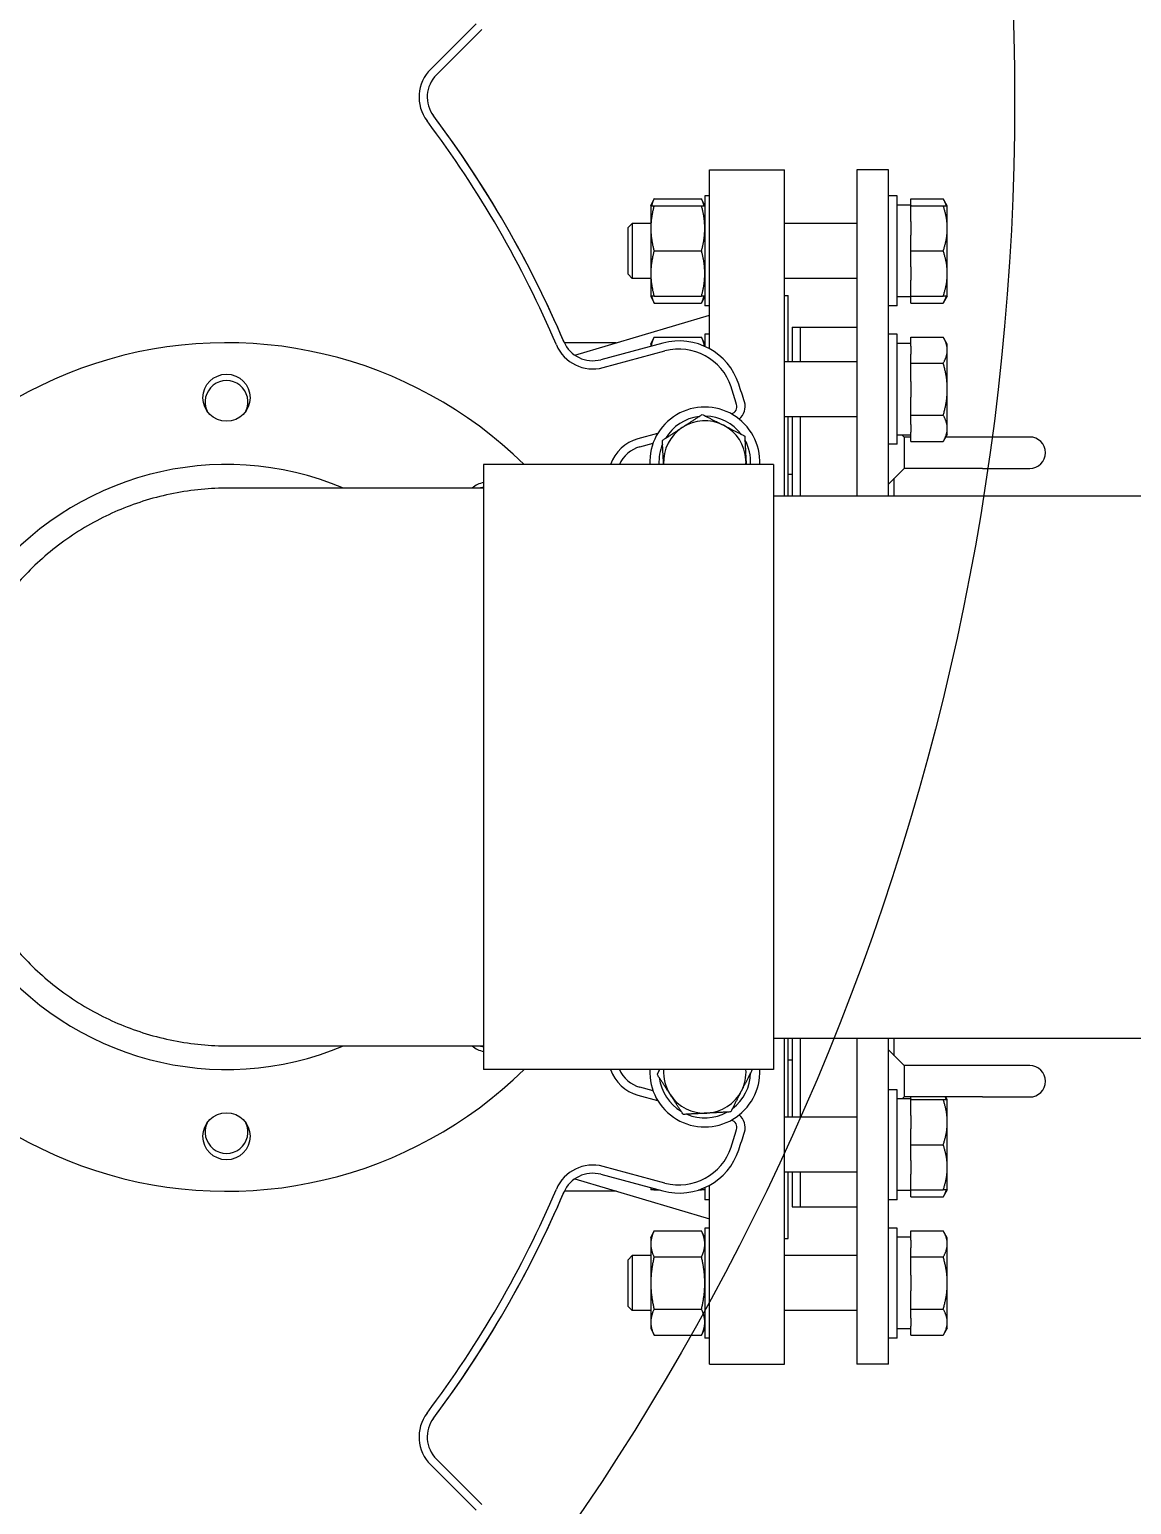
# Model space of a CAD drawing. Header units: inches. Extents: x 15 to 402, y 6 to 261.
# Drawn here: x 86.9 to 104.44, y 189.34 to 212.8 of the extents above; entities that cross this region are included whole.
import ezdxf

# ---------------------------------------------------------------- set-up
doc = ezdxf.new("R2010")
doc.units = ezdxf.units.IN
doc.header["$LTSCALE"] = 12
doc.header["$MEASUREMENT"] = 0
doc.layers.add('Dimension (ANSI)', color=7, linetype='Continuous', lineweight=25)
doc.layers.add('Visible', color=7, linetype='Continuous', lineweight=18)
doc.styles.add('MEMCOR Medium', font='arial.ttf')
doc.dimstyles.new('Default (ANSI)', dxfattribs={"dimscale": 12, "dimtxt": 0.15, "dimasz": 0.098425, "dimexe": 0.125, "dimexo": 0.0625, "dimgap": 0.031496, "dimtad": 0, "dimtih": 1, "dimtoh": 1, "dimdec": 4, "dimrnd": 1e-08, "dimzin": 3, "dimdsep": 46, "dimlunit": 5, "dimtxsty": 'MEMCOR Medium', "dimcen": 0.09, "dimdle": 0.393701, "dimclrd": 256, "dimclre": 256, "dimclrt": 256, "dimadec": 0, "dimazin": 1, "dimtfac": 0.8, "dimtofl": 0, "dimtmove": 0, "dimatfit": 3, "dimfxl": 1, "dimfrac": 1, "dimtolj": 1, "dimtzin": 4, "dimlwd": -1, "dimlwe": -1, "dimarcsym": 0})

# ---------------------------------------------------------------- blocks, each defined once
blk = doc.blocks.new('*D25')
at = {"layer": 'Defpoints', "color": 0, "transparency": 16777216}
for p in [(86.641, 243.622), (62.578, 211.67)]:
    blk.add_point(p, dxfattribs=at)
at = {"layer": 'Dimension (ANSI)', "transparency": 16777216}
for p, q in [((91.211, 249.692), (87.351, 244.566)), ((92.799, 249.692), (91.211, 249.692))]:
    blk.add_line(p, q, dxfattribs=at)
blk.add_solid([(87.194, 244.684), (87.508, 244.447), (86.641, 243.622)], dxfattribs=at)
at = {"layer": 'Dimension (ANSI)', "transparency": 16777216, "insert": (93.177, 249.692), "char_height": 1.8, "attachment_point": 4, "style": 'MEMCOR Medium'}
blk.add_mtext('\\A1; \\fArial|b0|i0;\\H1.8000;R40 in\\P[R1016.0 mm]{\\P\\fArial|b0|i0;\\H1.8000;RADIAL CLEARANCE REQUIRED}', dxfattribs=at)

msp = doc.modelspace()

# ---------------------------------------------------------------- linework, layer by layer
at = {"layer": 'Visible'}
for p, q in [((94.008438, 212.89604), (93.287142, 212.174744)), ((93.379066, 212.08282), (94.100362, 212.804116)), ((97.723822, 207.724121), (97.723822, 210.571003)), ((97.723822, 210.571003), (98.913822, 210.571003)), ((98.913822, 205.383503), (98.913822, 210.571003)), ((100.068822, 210.571003), (100.068822, 205.383503)), ((100.568822, 210.571003), (100.068822, 210.571003)), ((100.568822, 205.383503), (100.568822, 210.571003)), ((96.789197, 210.000372), (96.841064, 210.111602)), ((96.841064, 210.111602), (97.596329, 210.111602)), ((97.648197, 210.000372), (97.596329, 210.111602)), ((97.648197, 210.156372), (97.648197, 208.406372)), ((97.723822, 210.156372), (97.648197, 210.156372)), ((100.709447, 210.156372), (100.568822, 210.156372)), ((100.709447, 208.406372), (100.709447, 210.156372)), ((100.928447, 210.010872), (100.928447, 210.111313)), ((100.928447, 210.111313), (101.442375, 210.111313)), ((101.506572, 210.000122), (101.442375, 210.111313)), ((96.789197, 210.000372), (96.789197, 209.640872)), ((96.841064, 210.000372), (97.596329, 210.000372)), ((100.928447, 210.010872), (100.709447, 210.010872)), ((100.928447, 210.010872), (100.928447, 210.000122)), ((100.928447, 209.748805), (100.928447, 210.000122)), ((100.928447, 210.000122), (101.442375, 210.000122)), ((101.506572, 209.640747), (101.506572, 210.000122)), ((96.428447, 209.652722), (96.4946, 209.718872)), ((96.428447, 208.910022), (96.428447, 209.652722)), ((96.4946, 209.718872), (96.4946, 208.843872)), ((96.789197, 209.718872), (96.4946, 209.718872)), ((96.789197, 209.640872), (96.789197, 208.921872)), ((100.068822, 209.718872), (98.913822, 209.718872)), ((100.928447, 209.748805), (100.928447, 209.532689)), ((101.506572, 208.921997), (101.506572, 209.640747)), ((100.928447, 209.281372), (100.928447, 209.532689)), ((96.841064, 209.281372), (97.596329, 209.281372)), ((100.928447, 209.030055), (100.928447, 209.281372)), ((100.928447, 209.281372), (101.442375, 209.281372)), ((96.428447, 208.910022), (96.4946, 208.843872)), ((96.789197, 208.921872), (96.789197, 208.562372)), ((100.928447, 209.030055), (100.928447, 208.813939)), ((101.506572, 208.562622), (101.506572, 208.921997)), ((96.789197, 208.843872), (96.4946, 208.843872)), ((100.068822, 208.843872), (98.913822, 208.843872)), ((100.928447, 208.562622), (100.928447, 208.813939)), ((96.789197, 208.562372), (96.841064, 208.451142)), ((96.841064, 208.562372), (97.596329, 208.562372)), ((96.841064, 208.451142), (97.596329, 208.451142)), ((97.648197, 208.562372), (97.596329, 208.451142)), ((97.723822, 208.406372), (97.648197, 208.406372)), ((98.913822, 208.571003), (98.976322, 208.571003)), ((98.976322, 207.51891), (98.976322, 208.571003)), ((100.709447, 208.406372), (100.568822, 208.406372)), ((100.928447, 208.551872), (100.709447, 208.551872)), ((100.928447, 208.562622), (100.928447, 208.551872)), ((100.928447, 208.562622), (101.442375, 208.562622)), ((100.928447, 208.451431), (100.928447, 208.551872)), ((100.928447, 208.451431), (101.442375, 208.451431)), ((101.506572, 208.562622), (101.442375, 208.451431)), ((95.57831, 207.625151), (97.723822, 208.261003)), ((96.789197, 207.80041), (96.841064, 207.91164)), ((96.841064, 207.91164), (97.596329, 207.91164)), ((97.648197, 207.80041), (97.596329, 207.91164)), ((97.648197, 207.95641), (97.648197, 207.761892)), ((97.723822, 207.95641), (97.648197, 207.95641)), ((99.038822, 208.071003), (99.038822, 207.51891)), ((99.038822, 208.071003), (99.168822, 208.071003)), ((99.168822, 207.51891), (99.168822, 208.071003)), ((99.168822, 207.51891), (99.168822, 208.071003)), ((99.168822, 208.071003), (100.068822, 208.071003)), ((100.709447, 207.95641), (100.568822, 207.95641)), ((100.709447, 206.20641), (100.709447, 207.95641)), ((100.928447, 207.766253), (100.928447, 207.911351)), ((100.928447, 207.911351), (101.442375, 207.911351)), ((101.506572, 207.80016), (101.442375, 207.911351)), ((96.239159, 207.821003), (95.413714, 207.821003)), ((96.980766, 207.81511), (95.995458, 207.551097)), ((96.029104, 207.425527), (97.014412, 207.68954)), ((96.789197, 207.80041), (96.789197, 207.763779)), ((100.928447, 207.81091), (100.709447, 207.81091)), ((100.928447, 207.766253), (100.928447, 207.641479)), ((101.506572, 207.703866), (101.506572, 207.80016)), ((101.506572, 207.08141), (101.506572, 207.703866)), ((100.068822, 207.51891), (98.913822, 207.51891)), ((100.928447, 207.496381), (100.928447, 207.641479)), ((100.928447, 207.206185), (100.928447, 207.496381)), ((100.928447, 207.496381), (101.442375, 207.496381)), ((100.928447, 207.206185), (100.928447, 206.956636)), ((101.506572, 206.458955), (101.506572, 207.08141)), ((100.928447, 206.66644), (100.928447, 206.956636)), ((98.071718, 206.689101), (98.071445, 206.689028)), ((100.068822, 206.64391), (98.913822, 206.64391)), ((98.976322, 205.383503), (98.976322, 206.64391)), ((99.038822, 206.64391), (99.038822, 205.383503)), ((99.168822, 205.383503), (99.168822, 206.64391)), ((99.168822, 205.383503), (99.168822, 206.64391)), ((100.928447, 206.521342), (100.928447, 206.66644)), ((100.928447, 206.66644), (101.442375, 206.66644)), ((100.928447, 206.521342), (100.928447, 206.396567)), ((96.898372, 206.374704), (96.583734, 206.290397)), ((100.928447, 206.35191), (100.709447, 206.35191)), ((100.818822, 206.321003), (100.787914, 206.35191)), ((100.928447, 206.321003), (100.818822, 206.321003)), ((100.818822, 206.321003), (100.818822, 206.071003)), ((100.928447, 206.251469), (100.928447, 206.396567)), ((101.506572, 206.36266), (101.442375, 206.251469)), ((102.068822, 206.321003), (101.48252, 206.321003)), ((101.506572, 206.36266), (101.506572, 206.458955)), ((102.818822, 206.321003), (102.068822, 206.321003)), ((96.617381, 206.164827), (96.824952, 206.220446)), ((100.709447, 206.20641), (100.568822, 206.20641)), ((100.818822, 206.071003), (100.818822, 205.821003)), ((100.928447, 206.251469), (101.442375, 206.251469)), ((94.128822, 205.883503), (94.128822, 196.258503)), ((98.738822, 205.883503), (94.128822, 205.883503)), ((98.738822, 205.883503), (98.738822, 196.258503)), ((100.818822, 205.821003), (100.568822, 205.571003)), ((102.068822, 205.821003), (100.818822, 205.821003)), ((102.068822, 205.821003), (102.818822, 205.821003)), ((98.976322, 205.727253), (99.038822, 205.727253)), ((100.663822, 205.383503), (100.663822, 205.666003)), ((94.128822, 205.508503), (90.066136, 205.508503)), ((98.738822, 205.383503), (121.664072, 205.383503)), ((98.738822, 196.758503), (121.664072, 196.758503)), ((98.913822, 191.571003), (98.913822, 196.758503)), ((98.976322, 195.498095), (98.976322, 196.758503)), ((99.038822, 196.758503), (99.038822, 195.498095)), ((99.168822, 195.498095), (99.168822, 196.758503)), ((99.168822, 195.498095), (99.168822, 196.758503)), ((100.068822, 196.758503), (100.068822, 191.571003)), ((100.568822, 191.571003), (100.568822, 196.758503)), ((100.663822, 196.476003), (100.663822, 196.758503)), ((90.066136, 196.633503), (94.128822, 196.633503)), ((98.976322, 196.414753), (99.038822, 196.414753)), ((100.818822, 196.321003), (100.568822, 196.571003)), ((98.738822, 196.258503), (94.128822, 196.258503)), ((96.918978, 196.246039), (96.926093, 196.246417)), ((102.068822, 196.321003), (100.818822, 196.321003)), ((100.818822, 196.321003), (100.818822, 196.071003)), ((102.818822, 196.321003), (102.068822, 196.321003)), ((96.824952, 195.92156), (96.617381, 195.977178)), ((100.818822, 196.071003), (100.818822, 195.821003)), ((96.583734, 195.851608), (96.898372, 195.767301)), ((100.709447, 195.935595), (100.568822, 195.935595)), ((100.709447, 194.185595), (100.709447, 195.935595)), ((100.928447, 195.790095), (100.709447, 195.790095)), ((100.818822, 195.821003), (100.787914, 195.790095)), ((102.068822, 195.821003), (100.818822, 195.821003)), ((100.928447, 195.790095), (100.928447, 195.821003)), ((100.928447, 195.790095), (100.928447, 195.779345)), ((100.928447, 195.528028), (100.928447, 195.779345)), ((100.928447, 195.779345), (101.442375, 195.779345)), ((101.506572, 195.779345), (101.48252, 195.821003)), ((101.506572, 195.41997), (101.506572, 195.779345)), ((102.068822, 195.821003), (102.818822, 195.821003)), ((100.068822, 195.498095), (98.913822, 195.498095)), ((100.928447, 195.528028), (100.928447, 195.311912)), ((98.071445, 195.452977), (98.071718, 195.452904)), ((100.928447, 195.060595), (100.928447, 195.311912)), ((101.506572, 194.70122), (101.506572, 195.41997)), ((100.928447, 194.809278), (100.928447, 195.060595)), ((100.928447, 195.060595), (101.442375, 195.060595)), ((100.928447, 194.809278), (100.928447, 194.593162)), ((95.995458, 194.590908), (96.980766, 194.326895)), ((97.014412, 194.452466), (96.029104, 194.716478)), ((100.068822, 194.623095), (98.913822, 194.623095)), ((98.976322, 193.571003), (98.976322, 194.623095)), ((99.038822, 194.623095), (99.038822, 194.071003)), ((99.168822, 194.071003), (99.168822, 194.623095)), ((99.168822, 194.071003), (99.168822, 194.623095)), ((100.928447, 194.341845), (100.928447, 194.593162)), ((101.506572, 194.341845), (101.506572, 194.70122)), ((96.239159, 194.321003), (95.413714, 194.321003)), ((95.57831, 194.516854), (97.723822, 193.881003)), ((96.789197, 194.378226), (96.789197, 194.341595)), ((96.841064, 194.341595), (96.925906, 194.341595)), ((97.548079, 194.341595), (97.596329, 194.341595)), ((97.648197, 194.380113), (97.648197, 194.185595)), ((97.723822, 191.571003), (97.723822, 194.417884)), ((100.928447, 194.331095), (100.709447, 194.331095)), ((100.928447, 194.341845), (100.928447, 194.331095)), ((100.928447, 194.341845), (101.442375, 194.341845)), ((100.928447, 194.230654), (100.928447, 194.331095)), ((101.506572, 194.341845), (101.442375, 194.230654)), ((97.723822, 194.185595), (97.648197, 194.185595)), ((99.038822, 194.071003), (99.168822, 194.071003)), ((99.168822, 194.071003), (100.068822, 194.071003)), ((100.709447, 194.185595), (100.568822, 194.185595)), ((100.928447, 194.230654), (101.442375, 194.230654)), ((96.789197, 193.579633), (96.841064, 193.690863)), ((96.841064, 193.690863), (97.596329, 193.690863)), ((97.648197, 193.579633), (97.596329, 193.690863)), ((97.648197, 193.735633), (97.648197, 191.985633)), ((97.723822, 193.735633), (97.648197, 193.735633)), ((100.709447, 193.735633), (100.568822, 193.735633)), ((100.709447, 191.985633), (100.709447, 193.735633)), ((100.928447, 193.545476), (100.928447, 193.690574)), ((100.928447, 193.690574), (101.442375, 193.690574)), ((101.506572, 193.579383), (101.442375, 193.690574)), ((96.789197, 193.579633), (96.789197, 193.483305)), ((96.789197, 193.483305), (96.789197, 192.860633)), ((98.913822, 193.571003), (98.976322, 193.571003)), ((100.928447, 193.590133), (100.864698, 193.590133)), ((100.928447, 193.545476), (100.928447, 193.420702)), ((100.928447, 193.275604), (100.928447, 193.420702)), ((101.506572, 193.483089), (101.506572, 193.579383)), ((101.506572, 192.860633), (101.506572, 193.483089)), ((96.428447, 193.231983), (96.4946, 193.298133)), ((96.428447, 192.489283), (96.428447, 193.231983)), ((96.4946, 193.298133), (96.4946, 192.423133)), ((96.789197, 193.298133), (96.4946, 193.298133)), ((96.841064, 193.275748), (97.596329, 193.275748)), ((100.068822, 193.298133), (98.913822, 193.298133)), ((100.928447, 192.985408), (100.928447, 193.275604)), ((100.928447, 193.275604), (101.442375, 193.275604)), ((100.928447, 192.985408), (100.928447, 192.735859)), ((96.789197, 192.860633), (96.789197, 192.237961)), ((100.928447, 192.445663), (100.928447, 192.735859)), ((101.506572, 192.238177), (101.506572, 192.860633)), ((96.428447, 192.489283), (96.4946, 192.423133)), ((96.789197, 192.423133), (96.4946, 192.423133)), ((96.841064, 192.445518), (97.596329, 192.445518)), ((100.068822, 192.423133), (98.913822, 192.423133)), ((100.928447, 192.300565), (100.928447, 192.445663)), ((100.928447, 192.445663), (101.442375, 192.445663)), ((96.789197, 192.237961), (96.789197, 192.141633)), ((100.928447, 192.300565), (100.928447, 192.17579)), ((101.506572, 192.141883), (101.506572, 192.238177)), ((96.789197, 192.141633), (96.841064, 192.030403)), ((96.841064, 192.030403), (97.596329, 192.030403)), ((97.648197, 192.141633), (97.596329, 192.030403)), ((97.723822, 191.985633), (97.648197, 191.985633)), ((100.709447, 191.985633), (100.568822, 191.985633)), ((100.928447, 192.131133), (100.709447, 192.131133)), ((100.928447, 192.030692), (100.928447, 192.17579)), ((100.928447, 192.030692), (101.442375, 192.030692)), ((101.506572, 192.141883), (101.442375, 192.030692)), ((97.723822, 191.571003), (98.913822, 191.571003)), ((100.568822, 191.571003), (100.068822, 191.571003)), ((93.287142, 189.967261), (94.008438, 189.245966)), ((94.100362, 189.337889), (93.379066, 190.059185))]:
    msp.add_line(p, q, dxfattribs=at)
for centre, radius in [((62.577592, 211.669555), 40), ((90.038822, 206.946003), 0.375), ((90.038822, 195.196003), 0.375)]:
    msp.add_circle(centre, radius, dxfattribs=at)
for centre, radius, start, end in [((93.73262, 211.729267), 0.63, 135, 216.9032502), ((93.73262, 211.729267), 0.5, 135, 216.9032502), ((79.538822, 201.071003), 17.250212, 23.0490654, 36.9509346), ((79.538822, 201.071003), 17.12, 23.0967498, 36.9032502), ((79.538822, 201.071003), 17.25, 23.0967498, 36.9032502), ((90.038822, 201.071003), 6.75, 45.4765044, 170.4695033), ((95.866048, 208.03406), 0.63, 203.0967498, 285), ((95.866048, 208.03406), 0.5, 203.0967498, 285), ((97.239585, 206.849184), 1, 18.0785907, 105), ((97.239585, 206.849184), 0.87, 18.0785907, 105), ((90.038822, 206.878103), 0.3405, 334.2697608, 205.7302392), ((79.538822, 201.071003), 19.49, 17.2190284, 18.0785907), ((79.538822, 201.071003), 19.62, 17.2190284, 18.0785907), ((97.647964, 205.923333), 0.875, 357.3909801, 182.6090199), ((98.04066, 206.805012), 0.12, 285, 17.2190284), ((98.04066, 206.805012), 0.25, 307.7386875, 17.2190284), ((97.647964, 205.923333), 0.7295, 97.0992963, 148.9810136), ((97.647964, 205.923333), 0.656, 63.0401549, 123.0401549), ((97.647964, 205.923333), 0.7295, 37.0992963, 88.9810136), ((97.647964, 205.923333), 0.656, 3.0401549, 63.0401549), ((96.74679, 205.681864), 0.63, 105, 161.333359), ((97.647964, 205.923333), 0.656, 123.0401549, 183.0401549), ((97.647964, 205.923333), 0.7295, 356.8701316, 28.9810136), ((102.818822, 206.071003), 0.25, 270, 90), ((96.74679, 205.681864), 0.5, 105, 156.2167734), ((97.647964, 205.923333), 0.7295, 157.0992963, 183.1298684), ((90.038822, 201.071003), 4.8125, 67.2317757, 292.7682243), ((97.647964, 205.923333), 0.656, 183.0401549, 183.4809575), ((97.647964, 205.923333), 0.656, 356.5190425, 3.0401549), ((94.193074, 205.225255), 0.375, 99.8657137, 130.9460412), ((94.145122, 205.177203), 0.3405, 92.7438422, 103.3492147), ((90.038822, 201.071003), 6.75, 189.5304967, 314.5234956), ((94.193074, 196.91675), 0.375, 229.0539588, 260.1342863), ((94.145122, 196.964803), 0.3405, 256.6507853, 267.2561578), ((96.74679, 196.460141), 0.63, 198.666641, 255), ((96.74679, 196.460141), 0.5, 203.7832266, 255), ((97.647964, 196.218672), 0.875, 177.3909801, 2.6090199), ((97.647964, 196.218672), 0.7295, 177.8500808, 178.9810136), ((97.647964, 196.218672), 0.7295, 176.8701316, 177.8500808), ((97.647964, 196.218672), 0.656, 176.5190425, 213.0401549), ((97.647964, 196.218672), 0.7295, 307.0992963, 358.9810136), ((97.647964, 196.218672), 0.656, 333.0401549, 3.4809575), ((102.818822, 196.071003), 0.25, 270, 90), ((97.647964, 196.218672), 0.7295, 187.0992963, 238.9810136), ((97.647964, 196.218672), 0.656, 213.0401549, 273.0401549), ((97.647964, 196.218672), 0.656, 273.0401549, 333.0401549), ((97.647964, 196.218672), 0.7295, 247.0992963, 298.9810136), ((98.04066, 195.336993), 0.25, 342.7809716, 52.2613125), ((90.038822, 195.263903), 0.3405, 154.2697608, 25.7302392), ((79.538822, 201.071003), 19.49, 341.9214093, 342.7809716), ((98.04066, 195.336993), 0.12, 342.7809716, 75), ((79.538822, 201.071003), 19.62, 341.9214093, 342.7809716), ((97.239585, 195.292821), 0.87, 255, 341.9214093), ((97.239585, 195.292821), 1, 255, 341.9214093), ((95.866048, 194.107945), 0.63, 75, 156.9032502), ((95.866048, 194.107945), 0.5, 75, 156.9032502), ((79.538822, 201.071003), 17.12, 323.0967498, 336.9032502), ((79.538822, 201.071003), 17.250212, 323.0490654, 336.9509346), ((79.538822, 201.071003), 17.25, 323.0967498, 336.9032502), ((93.73262, 190.412738), 0.63, 143.0967498, 225), ((93.73262, 190.412738), 0.5, 143.0967498, 225)]:
    msp.add_arc(centre, radius, start, end, dxfattribs=at)
msp.add_ellipse((100.864698, 192.860633), major_axis=(-4.1372, 0), ratio=0.176326981, start_param=4.71238898, end_param=4.749923496, dxfattribs=at)
for points, weights in [([(96.841064, 210.111602), (96.813716, 210.052954), (96.801024, 210.000372)], [1, 1.01965956375, 1.01895290532]), ([(97.636369, 210.000372), (97.623677, 210.052954), (97.596329, 210.111602)], [1.01895290532, 1.01965956375, 1]), ([(101.491933, 210.000122), (101.476224, 210.052686), (101.442375, 210.111313)], [1.02385469408, 1.02721658286, 1.01001874936]), ([(96.789197, 210.000372), (96.789197, 210.000372), (96.841064, 210.000372)], [1, 1.0379548493, 1]), ([(96.841064, 210.000372), (96.789197, 209.807717), (96.789197, 209.640872)], [1, 1.0379548493, 1]), ([(97.648197, 209.640872), (97.648197, 209.807717), (97.596329, 210.000372)], [1, 1.0379548493, 1]), ([(97.596329, 210.000372), (97.648197, 210.000372), (97.648197, 210.000372)], [1, 1.0379548493, 1]), ([(101.442375, 210.000122), (101.506572, 210.000122), (101.506572, 210.000122)], [1.01001874936, 1.04314139574, 1]), ([(101.506572, 209.640747), (101.506572, 209.807534), (101.442375, 210.000122)], [1, 1.04314139574, 1.01001874936]), ([(96.789197, 209.640872), (96.789197, 209.474028), (96.841064, 209.281372)], [1, 1.0379548493, 1]), ([(97.596329, 209.281372), (97.648197, 209.474028), (97.648197, 209.640872)], [1, 1.0379548493, 1]), ([(101.442375, 209.281372), (101.506572, 209.473961), (101.506572, 209.640747)], [1.01001874936, 1.04314139574, 1]), ([(96.841064, 209.281372), (96.789197, 209.088717), (96.789197, 208.921872)], [1, 1.0379548493, 1]), ([(97.648197, 208.921872), (97.648197, 209.088717), (97.596329, 209.281372)], [1, 1.0379548493, 1]), ([(101.506572, 208.921997), (101.506572, 209.088784), (101.442375, 209.281372)], [1, 1.04314139574, 1.01001874936]), ([(96.789197, 208.921872), (96.789197, 208.755028), (96.841064, 208.562372)], [1, 1.0379548493, 1]), ([(97.596329, 208.562372), (97.648197, 208.755028), (97.648197, 208.921872)], [1, 1.0379548493, 1]), ([(101.442375, 208.562622), (101.506572, 208.755211), (101.506572, 208.921997)], [1.01001874936, 1.04314139574, 1]), ([(96.841064, 208.562372), (96.789197, 208.562372), (96.789197, 208.562372)], [1, 1.0379548493, 1]), ([(96.801024, 208.562372), (96.813716, 208.50979), (96.841064, 208.451142)], [1.01895290532, 1.01965956375, 1]), ([(97.648197, 208.562372), (97.648197, 208.562372), (97.596329, 208.562372)], [1, 1.0379548493, 1]), ([(97.596329, 208.451142), (97.623677, 208.50979), (97.636369, 208.562372)], [1, 1.01965956375, 1.01895290532]), ([(101.506572, 208.562622), (101.506572, 208.562622), (101.442375, 208.562622)], [1, 1.04314139574, 1.01001874936]), ([(101.442375, 208.451431), (101.476224, 208.510058), (101.491933, 208.562622)], [1.01001874936, 1.02721658286, 1.02385469408]), ([(96.841064, 207.91164), (96.804676, 207.833607), (96.793986, 207.765062)], [1, 1.02632906637, 1.016129481]), ([(97.64358, 207.763945), (97.633003, 207.832993), (97.596329, 207.91164)], [1.0159624824, 1.02654153989, 1]), ([(101.506572, 207.703866), (101.506572, 207.80016), (101.442375, 207.911351)], [1, 1.04314139574, 1.01001874936]), ([(101.442375, 207.496381), (101.506572, 207.607572), (101.506572, 207.703866)], [1.01001874936, 1.04314139574, 1]), ([(101.506572, 207.08141), (101.506572, 207.273999), (101.442375, 207.496381)], [1, 1.04314139574, 1.01001874936]), ([(101.442375, 206.66644), (101.506572, 206.888822), (101.506572, 207.08141)], [1.01001874936, 1.04314139574, 1]), ([(97.290296, 206.47325), (97.437646, 206.569087), (97.607791, 206.67975)], [1, 1.0379548493, 1]), ([(97.607791, 206.67975), (97.7887, 206.587732), (97.945373, 206.508042)], [1, 1.0379548493, 1]), ([(97.945373, 206.508042), (98.102045, 206.428351), (98.282954, 206.336333)], [1, 1.0379548493, 1]), ([(101.506572, 206.458955), (101.506572, 206.555249), (101.442375, 206.66644)], [1, 1.04314139574, 1.01001874936]), ([(96.972801, 206.26675), (97.142946, 206.377413), (97.290296, 206.47325)], [1, 1.0379548493, 1]), ([(98.282954, 206.336333), (98.293719, 206.133652), (98.303041, 205.958124)], [1, 1.0379548493, 1]), ([(101.442375, 206.251469), (101.506572, 206.36266), (101.506572, 206.458955)], [1.01001874936, 1.04314139574, 1]), ([(96.992888, 205.888541), (96.983565, 206.064069), (96.972801, 206.26675)], [1, 1.0379548493, 1]), ([(96.993155, 205.883503), (96.993022, 205.886022), (96.992888, 205.888541)], [1.00103570439, 1.00052511736, 1]), ([(98.303041, 205.958124), (98.305016, 205.920934), (98.307004, 205.883503)], [1, 1.00780827821, 1.01240383342]), ([(96.891547, 196.178499), (96.912455, 196.219604), (96.93224, 196.258503)], [1, 1.00837809432, 1.01305745366]), ([(97.098047, 195.861004), (97.00221, 196.008354), (96.891547, 196.178499)], [1, 1.0379548493, 1]), ([(98.404207, 196.258503), (98.312293, 196.077799), (98.232673, 195.921264)], [1.00006938661, 1.03792012423, 1]), ([(97.304547, 195.543509), (97.193884, 195.713654), (97.098047, 195.861004)], [1, 1.0379548493, 1]), ([(98.232673, 195.921264), (98.152983, 195.764592), (98.060965, 195.583683)], [1, 1.0379548493, 1]), ([(101.442375, 195.779345), (101.506572, 195.779345), (101.506572, 195.779345)], [1.01001874936, 1.04314139574, 1]), ([(101.506572, 195.41997), (101.506572, 195.586757), (101.442375, 195.779345)], [1, 1.04314139574, 1.01001874936]), ([(101.491933, 195.779345), (101.485814, 195.799819), (101.477048, 195.821003)], [1.02385469408, 1.02516156517, 1.02336161649]), ([(97.682756, 195.563596), (97.507229, 195.554273), (97.304547, 195.543509)], [1, 1.0379548493, 1]), ([(98.060965, 195.583683), (97.858283, 195.572918), (97.682756, 195.563596)], [1, 1.0379548493, 1]), ([(101.442375, 195.060595), (101.506572, 195.253183), (101.506572, 195.41997)], [1.01001874936, 1.04314139574, 1]), ([(101.506572, 194.70122), (101.506572, 194.868007), (101.442375, 195.060595)], [1, 1.04314139574, 1.01001874936]), ([(101.442375, 194.341845), (101.506572, 194.534433), (101.506572, 194.70122)], [1.01001874936, 1.04314139574, 1]), ([(96.841064, 194.341595), (96.789197, 194.341595), (96.789197, 194.341595)], [1, 1.0379548493, 1]), ([(96.834652, 194.366047), (96.837745, 194.353923), (96.841064, 194.341595)], [1.00440089894, 1.00234537972, 1]), ([(97.596329, 194.341595), (97.598897, 194.351131), (97.601329, 194.360544)], [1, 1.00181324373, 1.00345323672]), ([(97.648197, 194.341595), (97.648197, 194.341595), (97.596329, 194.341595)], [1, 1.0379548493, 1]), ([(101.506572, 194.341845), (101.506572, 194.341845), (101.442375, 194.341845)], [1, 1.04314139574, 1.01001874936]), ([(101.442375, 194.230654), (101.476224, 194.289281), (101.491933, 194.341845)], [1.01001874936, 1.02721658286, 1.02385469408]), ([(96.841064, 193.690863), (96.789197, 193.579633), (96.789197, 193.483305)], [1, 1.0379548493, 1]), ([(97.648197, 193.483305), (97.648197, 193.579633), (97.596329, 193.690863)], [1, 1.0379548493, 1]), ([(101.506572, 193.483089), (101.506572, 193.579383), (101.442375, 193.690574)], [1, 1.04314139574, 1.01001874936]), ([(96.789197, 193.483305), (96.789197, 193.386978), (96.841064, 193.275748)], [1, 1.0379548493, 1]), ([(97.596329, 193.275748), (97.648197, 193.386978), (97.648197, 193.483305)], [1, 1.0379548493, 1]), ([(101.442375, 193.275604), (101.506572, 193.386795), (101.506572, 193.483089)], [1.01001874936, 1.04314139574, 1]), ([(96.841064, 193.275748), (96.789197, 193.053289), (96.789197, 192.860633)], [1, 1.0379548493, 1]), ([(97.648197, 192.860633), (97.648197, 193.053289), (97.596329, 193.275748)], [1, 1.0379548493, 1]), ([(101.506572, 192.860633), (101.506572, 193.053222), (101.442375, 193.275604)], [1, 1.04314139574, 1.01001874936]), ([(96.789197, 192.860633), (96.789197, 192.667978), (96.841064, 192.445518)], [1, 1.0379548493, 1]), ([(97.596329, 192.445518), (97.648197, 192.667978), (97.648197, 192.860633)], [1, 1.0379548493, 1]), ([(101.442375, 192.445663), (101.506572, 192.668045), (101.506572, 192.860633)], [1.01001874936, 1.04314139574, 1]), ([(96.841064, 192.445518), (96.789197, 192.334289), (96.789197, 192.237961)], [1, 1.0379548493, 1]), ([(97.648197, 192.237961), (97.648197, 192.334289), (97.596329, 192.445518)], [1, 1.0379548493, 1]), ([(101.506572, 192.238177), (101.506572, 192.334472), (101.442375, 192.445663)], [1, 1.04314139574, 1.01001874936]), ([(96.789197, 192.237961), (96.789197, 192.141633), (96.841064, 192.030403)], [1, 1.0379548493, 1]), ([(97.596329, 192.030403), (97.648197, 192.141633), (97.648197, 192.237961)], [1, 1.0379548493, 1]), ([(101.442375, 192.030692), (101.506572, 192.141883), (101.506572, 192.238177)], [1.01001874936, 1.04314139574, 1])]:
    msp.add_rational_spline(points, weights, degree=2, dxfattribs=at)
msp.add_open_spline([(90.066136, 205.508503), (89.928538, 205.508503), (89.784562, 205.502077), (89.491881, 205.474018), (89.343175, 205.452378), (89.048812, 205.394067), (88.903092, 205.357382), (88.621848, 205.271692), (88.486324, 205.222691), (88.232514, 205.11779), (88.102459, 205.057084), (87.843803, 204.919842), (87.715205, 204.843303), (87.466544, 204.677537), (87.346429, 204.588276), (87.120272, 204.402298), (87.014228, 204.305586), (86.820243, 204.112008), (86.723323, 204.006184), (86.536911, 203.780451), (86.447423, 203.660538), (86.281212, 203.412246), (86.204453, 203.283813), (86.066806, 203.02544), (86.005914, 202.895501), (85.900954, 202.642488), (85.85202, 202.507709), (85.766405, 202.227993), (85.729728, 202.083055), (85.671399, 201.790251), (85.649734, 201.642323), (85.621626, 201.351152), (85.615179, 201.207909), (85.615179, 200.934096), (85.621626, 200.790854), (85.649734, 200.499683), (85.671399, 200.351754), (85.729728, 200.058951), (85.766405, 199.914012), (85.85202, 199.634296), (85.900954, 199.499517), (86.005914, 199.246504), (86.066806, 199.116566), (86.204453, 198.858192), (86.281212, 198.729759), (86.447423, 198.481467), (86.536911, 198.361554), (86.723323, 198.135821), (86.820243, 198.029998), (87.014228, 197.836419), (87.120272, 197.739707), (87.346429, 197.553729), (87.466544, 197.464468), (87.715205, 197.298703), (87.843803, 197.222163), (88.102459, 197.084921), (88.232514, 197.024215), (88.486324, 196.919314), (88.621848, 196.870313), (88.903092, 196.784623), (89.048812, 196.747938), (89.343175, 196.689627), (89.491881, 196.667988), (89.784562, 196.639928), (89.928538, 196.633503), (90.066136, 196.633503)], degree=3, knots=[-46.633977969, -46.633977969, -46.633977969, -46.633977969, -45.585478193, -45.585478193, -44.536978417, -44.536978417, -43.488478641, -43.488478641, -42.439978865, -42.439978865, -41.395769431, -41.395769431, -40.351559998, -40.351559998, -39.307350564, -39.307350564, -38.26314113, -38.26314113, -37.219100354, -37.219100354, -36.175059579, -36.175059579, -35.131018803, -35.131018803, -34.086978027, -34.086978027, -33.043748812, -33.043748812, -32.000519598, -32.000519598, -30.957290383, -30.957290383, -29.914061169, -29.914061169, -28.870831954, -28.870831954, -27.82760274, -27.82760274, -26.784373525, -26.784373525, -25.741144311, -25.741144311, -24.697103535, -24.697103535, -23.653062759, -23.653062759, -22.609021983, -22.609021983, -21.564981207, -21.564981207, -20.520771774, -20.520771774, -19.47656234, -19.47656234, -18.432352907, -18.432352907, -17.388143473, -17.388143473, -16.339643697, -16.339643697, -15.291143921, -15.291143921, -14.242644145, -14.242644145, -13.194144369, -13.194144369, -13.194144369, -13.194144369], dxfattribs=at)

# ---------------------------------------------------------------- dimensions: what is measured, and where the dimension line sits
at = {"layer": 'Dimension (ANSI)'}
dim = msp.add_radius_dim(center=(62.577592, 211.669555), mpoint=(86.640591, 243.622209), text=' \\fArial|b0|i0;\\H1.8000;<> in\\X[R1016.0 mm]{\\P\\fArial|b0|i0;\\H1.8000;RADIAL CLEARANCE REQUIRED}', dimstyle='Default (ANSI)', override={"dimgap": 0.031496, "dimdec": 4, "dimlfac": 1, "dimpost": '', "dimcen": 0, "dimtol": 0, "dimlim": 0, "dimtp": 0, "dimtm": 0, "dimtdec": 2}, dxfattribs=at)
dim.commit()
dim.dimension.update_dxf_attribs({"geometry": '*D25', "text_midpoint": (112.573403, 249.691614), "dimtype": 164})

doc.saveas('drawing.dxf')
